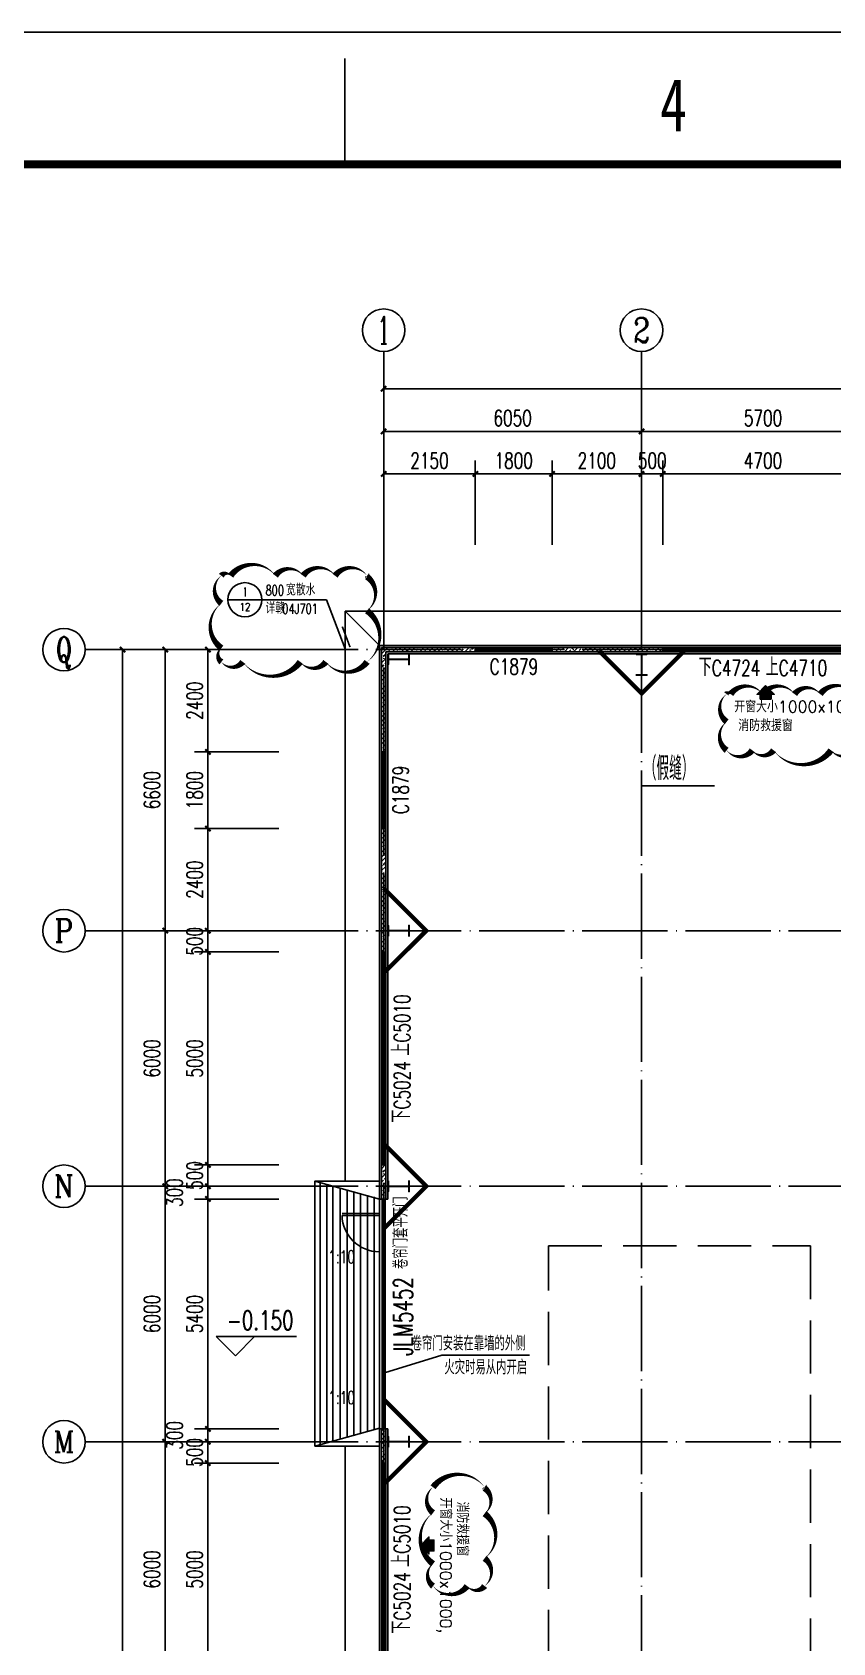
# Model space of a CAD drawing. Extents: x 7651907 to 8255021, y -2490714 to -1144618.
# Drawn here: x 7856226 to 7875007, y -1183988 to -1146171 of the extents above; entities that cross this region are included whole.
import ezdxf
from ezdxf.enums import TextEntityAlignment as Align

# ---------------------------------------------------------------- set-up
doc = ezdxf.new("R2010")
doc.units = 0
doc.header["$LTSCALE"] = 1000
doc.linetypes.add('DASH', pattern=[0.35, 0.25, -0.1])
doc.linetypes.add('DOTE', pattern=[2.42, 2, -0.2, 0.02, -0.2])
doc.layers.get('0').update_dxf_attribs({"linetype": 'CONTINUOUS'})
doc.layers.get('Defpoints').update_dxf_attribs({"linetype": 'CONTINUOUS'})
for name, color, linetype in [('001-墙体', 30, 'CONTINUOUS'), ('A-DIM_LEAD', 3, 'CONTINUOUS'), ('A-PUB_TEXT', 7, 'CONTINUOUS'), ('AXIS', 3, 'CONTINUOUS'), ('AXIS_TEXT', 7, 'CONTINUOUS'), ('DIM_ELEV', 3, 'CONTINUOUS'), ('DIM_IDEN', 211, 'CONTINUOUS'), ('DIM_LEAD', 3, 'CONTINUOUS'), ('DIM_SYMB', 3, 'CONTINUOUS'), ('DOTE', 8, 'DOTE'), ('M_Prof', 2, 'CONTINUOUS'), ('PUB_HATCH', 8, 'CONTINUOUS'), ('PUB_TEXT', 7, 'CONTINUOUS'), ('STAIR', 2, 'CONTINUOUS'), ('WINDOW', 4, 'CONTINUOUS'), ('WINDOW_TEXT', 7, 'CONTINUOUS'), ('墙线', 2, 'CONTINUOUS')]:
    doc.layers.add(name, color=color, linetype=linetype)
doc.layers.add('DIM_MODI', color=6, linetype='CONTINUOUS', plot=False)
doc.styles.add('_TCH_AXIS', font='COMPLEX', dxfattribs={"bigfont": 'GBCBIG'})
doc.styles.add('_TCH_DIM', font='SIMPLEX', dxfattribs={"bigfont": 'GBCBIG'})
doc.styles.add('_TCH_DIM_T3', font='SIMPLEX', dxfattribs={"width": 0.705882, "bigfont": 'GBCBIG'})
doc.styles.add('_TCH_LABEL', font='COMPLEX', dxfattribs={"bigfont": 'GBCBIG'})
doc.styles.add('_TCH_WINDOW', font='SIMPLEX', dxfattribs={"height": 3.5, "bigfont": 'GBCBIG'})
doc.styles.add('COMPLEX', font='COMPLEX')
doc.styles.add('DD', font='sysz.shx', dxfattribs={"width": 0.75, "bigfont": 'syfs.shx'})
doc.styles.get("Standard").update_dxf_attribs({"font": 'txt.shx', "width": 0.7, "bigfont": 'TSSDCHN.shx'})
doc.styles.add('图框字体', font='simhei.ttf')
doc.dimstyles.new('_TCH_ARCH&&125', dxfattribs={"dimtxt": 371.875, "dimasz": 125, "dimexe": 312.5, "dimexo": 375, "dimgap": 125, "dimtad": 1, "dimdec": 0, "dimzin": 0, "dimdsep": 46, "dimtxsty": '_TCH_DIM_T3', "dimblk": 'ARCHTICK', "dimcen": 0.09, "dimclrt": 7, "dimazin": 2, "dimtfac": 1, "dimtdec": 0, "dimtix": 1, "dimtmove": 2, "dimatfit": 3, "dimfxl": 0, "dimtolj": 1, "dimtzin": 0, "dimarcsym": 0})
pattern_1 = [(45, (5175.98, -392172.73), (-106.0660596, 106.0660596), []), (45, (5228.14, -392226.58), (-106.0660596, 106.0660596), [59.21055, -33.8346])]

# ---------------------------------------------------------------- blocks, each defined once
blk = doc.blocks.new('sgdgsgsg')
at = {"layer": 'M_Prof'}
for points in [[(7988146, -896651), (7988146, -896901), (7988158, -896901), (7988158, -896779), (7988634, -896779), (7988634, -896901), (7988646, -896901), (7988646, -896651), (7988634, -896651), (7988634, -896773), (7988158, -896773), (7988158, -896651)], [(7994221, -896651), (7993971, -896651), (7993971, -896663), (7994093, -896663), (7994093, -897139), (7993971, -897139), (7993971, -897151), (7994221, -897151), (7994221, -897139), (7994099, -897139), (7994099, -896663), (7994221, -896663)], [(7988146, -903026), (7988146, -903276), (7988158, -903276), (7988158, -903154), (7988634, -903154), (7988634, -903276), (7988646, -903276), (7988646, -903026), (7988634, -903026), (7988634, -903148), (7988158, -903148), (7988158, -903026)], [(7988146, -909026), (7988146, -909276), (7988158, -909276), (7988158, -909154), (7988634, -909154), (7988634, -909276), (7988646, -909276), (7988646, -909026), (7988634, -909026), (7988634, -909148), (7988158, -909148), (7988158, -909026)], [(7988146, -915026), (7988146, -915276), (7988158, -915276), (7988158, -915154), (7988634, -915154), (7988634, -915276), (7988646, -915276), (7988646, -915026), (7988634, -915026), (7988634, -915148), (7988158, -915148), (7988158, -915026)]]:
    blk.add_lwpolyline(points, close=True, dxfattribs=at)
blk = doc.blocks.new('5181895')
h = blk.add_hatch(color=13)
h.dxf.hatch_style = 1
h.paths.add_polyline_path([(-1101987, -147875), (-1102144, -148033), (-1102087, -148033), (-1102087, -148123), (-1101887, -148123), (-1101887, -148033), (-1101829, -148033)])
at = {"color": 13}
blk.add_lwpolyline([(-1101987, -147875), (-1102144, -148033), (-1102087, -148033), (-1102087, -148123), (-1101887, -148123), (-1101887, -148033), (-1101829, -148033), (-1101987, -147875)], close=True, dxfattribs=at)
blk = doc.blocks.new('_ArchTick')
at = {"color": 0, "linetype": 'ByBlock', "const_width": 0.4}
blk.add_lwpolyline([(-0.5, -0.5), (0.5, 0.5)], dxfattribs=at)
blk = doc.blocks.new('*D715')
at = {"layer": 'AXIS', "color": 0, "lineweight": -2}
for p, q in [((7862010, -1160668), (7860033, -1160668)), ((7860346, -1163068), (7860346, -1160668)), ((7862010, -1163068), (7860033, -1163068))]:
    blk.add_line(p, q, dxfattribs=at)
at = {"layer": 'Defpoints', "color": 0}
for p in [(7860346, -1160668), (7862385, -1160668), (7862385, -1163068)]:
    blk.add_point(p, dxfattribs=at)
at = {"layer": 'AXIS', "color": 0, "lineweight": -2, "xscale": 125, "yscale": 125, "zscale": 125}
for p, rotation in [((7860346, -1160668), 90), ((7860346, -1163068), 270)]:
    blk.add_blockref('_ArchTick', p, dxfattribs=dict(at, rotation=rotation))
at = {"layer": 'AXIS', "color": 7, "insert": (7860035, -1161868), "char_height": 371.9, "attachment_point": 5, "rotation": 90, "style": '_TCH_DIM_T3'}
blk.add_mtext('\\A1;2400', dxfattribs=at)
blk = doc.blocks.new('*D716')
at = {"layer": 'AXIS', "color": 0, "lineweight": -2}
for p, q in [((7862010, -1163068), (7860033, -1163068)), ((7860346, -1164868), (7860346, -1163068)), ((7862010, -1164868), (7860033, -1164868))]:
    blk.add_line(p, q, dxfattribs=at)
at = {"layer": 'Defpoints', "color": 0}
for p in [(7860346, -1163068), (7862385, -1163068), (7862385, -1164868)]:
    blk.add_point(p, dxfattribs=at)
at = {"layer": 'AXIS', "color": 0, "lineweight": -2, "xscale": 125, "yscale": 125, "zscale": 125}
for p, rotation in [((7860346, -1163068), 90), ((7860346, -1164868), 270)]:
    blk.add_blockref('_ArchTick', p, dxfattribs=dict(at, rotation=rotation))
at = {"layer": 'AXIS', "color": 7, "insert": (7860035, -1163968), "char_height": 371.9, "attachment_point": 5, "rotation": 90, "style": '_TCH_DIM_T3'}
blk.add_mtext('\\A1;1800', dxfattribs=at)
blk = doc.blocks.new('*D717')
at = {"layer": 'AXIS', "color": 0, "lineweight": -2}
for p, q in [((7862010, -1164868), (7860033, -1164868)), ((7860346, -1167268), (7860346, -1164868)), ((7862010, -1167268), (7860033, -1167268))]:
    blk.add_line(p, q, dxfattribs=at)
at = {"layer": 'Defpoints', "color": 0}
for p in [(7860346, -1164868), (7862385, -1164868), (7862385, -1167268)]:
    blk.add_point(p, dxfattribs=at)
at = {"layer": 'AXIS', "color": 0, "lineweight": -2, "xscale": 125, "yscale": 125, "zscale": 125}
for p, rotation in [((7860346, -1164868), 90), ((7860346, -1167268), 270)]:
    blk.add_blockref('_ArchTick', p, dxfattribs=dict(at, rotation=rotation))
at = {"layer": 'AXIS', "color": 7, "insert": (7860035, -1166068), "char_height": 371.9, "attachment_point": 5, "rotation": 90, "style": '_TCH_DIM_T3'}
blk.add_mtext('\\A1;2400', dxfattribs=at)
blk = doc.blocks.new('*D718')
at = {"layer": 'AXIS', "color": 0, "lineweight": -2}
for p, q in [((7862010, -1167268), (7860033, -1167268)), ((7860346, -1167268), (7860346, -1167143)), ((7860346, -1167768), (7860346, -1167268)), ((7862010, -1167768), (7860033, -1167768)), ((7860346, -1167768), (7860346, -1167893))]:
    blk.add_line(p, q, dxfattribs=at)
at = {"layer": 'Defpoints', "color": 0}
for p in [(7860346, -1167268), (7862385, -1167268), (7862385, -1167768)]:
    blk.add_point(p, dxfattribs=at)
at = {"layer": 'AXIS', "color": 0, "lineweight": -2, "xscale": 125, "yscale": 125, "zscale": 125}
for p, rotation in [((7860346, -1167268), 270), ((7860346, -1167768), 90)]:
    blk.add_blockref('_ArchTick', p, dxfattribs=dict(at, rotation=rotation))
at = {"layer": 'AXIS', "color": 7, "insert": (7860035, -1167518), "char_height": 371.9, "attachment_point": 5, "rotation": 90, "style": '_TCH_DIM_T3'}
blk.add_mtext('\\A1;500', dxfattribs=at)
blk = doc.blocks.new('*D719')
at = {"layer": 'AXIS', "color": 0, "lineweight": -2}
for p, q in [((7862010, -1167768), (7860033, -1167768)), ((7860346, -1172768), (7860346, -1167768)), ((7862010, -1172768), (7860033, -1172768))]:
    blk.add_line(p, q, dxfattribs=at)
at = {"layer": 'Defpoints', "color": 0}
for p in [(7860346, -1167768), (7862385, -1167768), (7862385, -1172768)]:
    blk.add_point(p, dxfattribs=at)
at = {"layer": 'AXIS', "color": 0, "lineweight": -2, "xscale": 125, "yscale": 125, "zscale": 125}
for p, rotation in [((7860346, -1167768), 90), ((7860346, -1172768), 270)]:
    blk.add_blockref('_ArchTick', p, dxfattribs=dict(at, rotation=rotation))
at = {"layer": 'AXIS', "color": 7, "insert": (7860035, -1170268), "char_height": 371.9, "attachment_point": 5, "rotation": 90, "style": '_TCH_DIM_T3'}
blk.add_mtext('\\A1;5000', dxfattribs=at)
blk = doc.blocks.new('*D720')
at = {"layer": 'AXIS', "color": 0, "lineweight": -2}
for p, q in [((7860346, -1172768), (7860346, -1172643)), ((7862010, -1172768), (7860033, -1172768)), ((7860346, -1173268), (7860346, -1172768)), ((7862010, -1173268), (7860033, -1173268)), ((7860346, -1173268), (7860346, -1173393))]:
    blk.add_line(p, q, dxfattribs=at)
at = {"layer": 'Defpoints', "color": 0}
for p in [(7860346, -1172768), (7862385, -1172768), (7862385, -1173268)]:
    blk.add_point(p, dxfattribs=at)
at = {"layer": 'AXIS', "color": 0, "lineweight": -2, "xscale": 125, "yscale": 125, "zscale": 125}
for p, rotation in [((7860346, -1172768), 270), ((7860346, -1173268), 90)]:
    blk.add_blockref('_ArchTick', p, dxfattribs=dict(at, rotation=rotation))
at = {"layer": 'AXIS', "color": 7, "insert": (7860035, -1173018), "char_height": 371.9, "attachment_point": 5, "rotation": 90, "style": '_TCH_DIM_T3'}
blk.add_mtext('\\A1;500', dxfattribs=at)
blk = doc.blocks.new('*D721')
at = {"layer": 'AXIS', "color": 0, "lineweight": -2}
for p, q in [((7862010, -1173268), (7860033, -1173268)), ((7860346, -1173568), (7860346, -1173268)), ((7862010, -1173568), (7860033, -1173568))]:
    blk.add_line(p, q, dxfattribs=at)
at = {"layer": 'Defpoints', "color": 0}
for p in [(7860346, -1173268), (7862385, -1173268), (7862385, -1173568)]:
    blk.add_point(p, dxfattribs=at)
at = {"layer": 'AXIS', "color": 0, "lineweight": -2, "xscale": 125, "yscale": 125, "zscale": 125}
for p, rotation in [((7860346, -1173268), 90), ((7860346, -1173568), 270)]:
    blk.add_blockref('_ArchTick', p, dxfattribs=dict(at, rotation=rotation))
at = {"layer": 'AXIS', "color": 7, "insert": (7859564, -1173418), "char_height": 371.9, "attachment_point": 5, "rotation": 90, "style": '_TCH_DIM_T3'}
blk.add_mtext('\\A1;300', dxfattribs=at)
blk = doc.blocks.new('*D722')
at = {"layer": 'AXIS', "color": 0, "lineweight": -2}
for p, q in [((7862010, -1173568), (7860033, -1173568)), ((7860346, -1178968), (7860346, -1173568)), ((7862010, -1178968), (7860033, -1178968))]:
    blk.add_line(p, q, dxfattribs=at)
at = {"layer": 'Defpoints', "color": 0}
for p in [(7860346, -1173568), (7862385, -1173568), (7862385, -1178968)]:
    blk.add_point(p, dxfattribs=at)
at = {"layer": 'AXIS', "color": 0, "lineweight": -2, "xscale": 125, "yscale": 125, "zscale": 125}
for p, rotation in [((7860346, -1173568), 90), ((7860346, -1178968), 270)]:
    blk.add_blockref('_ArchTick', p, dxfattribs=dict(at, rotation=rotation))
at = {"layer": 'AXIS', "color": 7, "insert": (7860035, -1176268), "char_height": 371.9, "attachment_point": 5, "rotation": 90, "style": '_TCH_DIM_T3'}
blk.add_mtext('\\A1;5400', dxfattribs=at)
blk = doc.blocks.new('*D723')
at = {"layer": 'AXIS', "color": 0, "lineweight": -2}
for p, q in [((7862010, -1178968), (7860033, -1178968)), ((7860346, -1179268), (7860346, -1178968)), ((7862010, -1179268), (7860033, -1179268))]:
    blk.add_line(p, q, dxfattribs=at)
at = {"layer": 'Defpoints', "color": 0}
for p in [(7860346, -1178968), (7862385, -1178968), (7862385, -1179268)]:
    blk.add_point(p, dxfattribs=at)
at = {"layer": 'AXIS', "color": 0, "lineweight": -2, "xscale": 125, "yscale": 125, "zscale": 125}
for p, rotation in [((7860346, -1178968), 90), ((7860346, -1179268), 270)]:
    blk.add_blockref('_ArchTick', p, dxfattribs=dict(at, rotation=rotation))
at = {"layer": 'AXIS', "color": 7, "insert": (7859564, -1179118), "char_height": 371.9, "attachment_point": 5, "rotation": 90, "style": '_TCH_DIM_T3'}
blk.add_mtext('\\A1;300', dxfattribs=at)
blk = doc.blocks.new('*D724')
at = {"layer": 'AXIS', "color": 0, "lineweight": -2}
for p, q in [((7860346, -1179268), (7860346, -1179143)), ((7862010, -1179268), (7860033, -1179268)), ((7860346, -1179768), (7860346, -1179268)), ((7862010, -1179768), (7860033, -1179768)), ((7860346, -1179768), (7860346, -1179893))]:
    blk.add_line(p, q, dxfattribs=at)
at = {"layer": 'Defpoints', "color": 0}
for p in [(7860346, -1179268), (7862385, -1179268), (7862385, -1179768)]:
    blk.add_point(p, dxfattribs=at)
at = {"layer": 'AXIS', "color": 0, "lineweight": -2, "xscale": 125, "yscale": 125, "zscale": 125}
for p, rotation in [((7860346, -1179268), 270), ((7860346, -1179768), 90)]:
    blk.add_blockref('_ArchTick', p, dxfattribs=dict(at, rotation=rotation))
at = {"layer": 'AXIS', "color": 7, "insert": (7860035, -1179518), "char_height": 371.9, "attachment_point": 5, "rotation": 90, "style": '_TCH_DIM_T3'}
blk.add_mtext('\\A1;500', dxfattribs=at)
blk = doc.blocks.new('*D725')
at = {"layer": 'AXIS', "color": 0, "lineweight": -2}
for p, q in [((7862010, -1179768), (7860033, -1179768)), ((7860346, -1184768), (7860346, -1179768)), ((7862010, -1184768), (7860033, -1184768))]:
    blk.add_line(p, q, dxfattribs=at)
at = {"layer": 'Defpoints', "color": 0}
for p in [(7860346, -1179768), (7862385, -1179768), (7862385, -1184768)]:
    blk.add_point(p, dxfattribs=at)
at = {"layer": 'AXIS', "color": 0, "lineweight": -2, "xscale": 125, "yscale": 125, "zscale": 125}
for p, rotation in [((7860346, -1179768), 90), ((7860346, -1184768), 270)]:
    blk.add_blockref('_ArchTick', p, dxfattribs=dict(at, rotation=rotation))
at = {"layer": 'AXIS', "color": 7, "insert": (7860035, -1182268), "char_height": 371.9, "attachment_point": 5, "rotation": 90, "style": '_TCH_DIM_T3'}
blk.add_mtext('\\A1;5000', dxfattribs=at)
blk = doc.blocks.new('*D756')
at = {"layer": 'AXIS', "color": 0, "lineweight": -2}
for p, q in [((7864471, -1158207), (7864471, -1156231)), ((7866621, -1158207), (7866621, -1156231)), ((7864471, -1156543), (7866621, -1156543))]:
    blk.add_line(p, q, dxfattribs=at)
at = {"layer": 'Defpoints', "color": 0}
for p in [(7866621, -1156543), (7864471, -1158582), (7866621, -1158582)]:
    blk.add_point(p, dxfattribs=at)
at = {"layer": 'AXIS', "color": 0, "lineweight": -2, "xscale": 125, "yscale": 125, "zscale": 125, "rotation": 180}
blk.add_blockref('_ArchTick', (7864471, -1156543), dxfattribs=at)
at = {"layer": 'AXIS', "color": 0, "lineweight": -2, "xscale": 125, "yscale": 125, "zscale": 125}
blk.add_blockref('_ArchTick', (7866621, -1156543), dxfattribs=at)
at = {"layer": 'AXIS', "color": 7, "insert": (7865546, -1156232), "char_height": 371.9, "attachment_point": 5, "style": '_TCH_DIM_T3'}
blk.add_mtext('\\A1;2150', dxfattribs=at)
blk = doc.blocks.new('*D757')
at = {"layer": 'AXIS', "color": 0, "lineweight": -2}
for p, q in [((7866621, -1158207), (7866621, -1156231)), ((7868421, -1158207), (7868421, -1156231)), ((7866621, -1156543), (7868421, -1156543))]:
    blk.add_line(p, q, dxfattribs=at)
at = {"layer": 'Defpoints', "color": 0}
for p in [(7868421, -1156543), (7866621, -1158582), (7868421, -1158582)]:
    blk.add_point(p, dxfattribs=at)
at = {"layer": 'AXIS', "color": 0, "lineweight": -2, "xscale": 125, "yscale": 125, "zscale": 125, "rotation": 180}
blk.add_blockref('_ArchTick', (7866621, -1156543), dxfattribs=at)
at = {"layer": 'AXIS', "color": 0, "lineweight": -2, "xscale": 125, "yscale": 125, "zscale": 125}
blk.add_blockref('_ArchTick', (7868421, -1156543), dxfattribs=at)
at = {"layer": 'AXIS', "color": 7, "insert": (7867521, -1156232), "char_height": 371.9, "attachment_point": 5, "style": '_TCH_DIM_T3'}
blk.add_mtext('\\A1;1800', dxfattribs=at)
blk = doc.blocks.new('*D758')
at = {"layer": 'AXIS', "color": 0, "lineweight": -2}
for p, q in [((7868421, -1158207), (7868421, -1156231)), ((7870521, -1158207), (7870521, -1156231)), ((7868421, -1156543), (7870521, -1156543))]:
    blk.add_line(p, q, dxfattribs=at)
at = {"layer": 'Defpoints', "color": 0}
for p in [(7870521, -1156543), (7868421, -1158582), (7870521, -1158582)]:
    blk.add_point(p, dxfattribs=at)
at = {"layer": 'AXIS', "color": 0, "lineweight": -2, "xscale": 125, "yscale": 125, "zscale": 125, "rotation": 180}
blk.add_blockref('_ArchTick', (7868421, -1156543), dxfattribs=at)
at = {"layer": 'AXIS', "color": 0, "lineweight": -2, "xscale": 125, "yscale": 125, "zscale": 125}
blk.add_blockref('_ArchTick', (7870521, -1156543), dxfattribs=at)
at = {"layer": 'AXIS', "color": 7, "insert": (7869471, -1156232), "char_height": 371.9, "attachment_point": 5, "style": '_TCH_DIM_T3'}
blk.add_mtext('\\A1;2100', dxfattribs=at)
blk = doc.blocks.new('*D759')
at = {"layer": 'AXIS', "color": 0, "lineweight": -2}
for p, q in [((7870521, -1158207), (7870521, -1156231)), ((7871021, -1158207), (7871021, -1156231)), ((7870521, -1156543), (7870396, -1156543)), ((7870521, -1156543), (7871021, -1156543)), ((7871021, -1156543), (7871146, -1156543))]:
    blk.add_line(p, q, dxfattribs=at)
at = {"layer": 'Defpoints', "color": 0}
for p in [(7871021, -1156543), (7870521, -1158582), (7871021, -1158582)]:
    blk.add_point(p, dxfattribs=at)
at = {"layer": 'AXIS', "color": 0, "lineweight": -2, "xscale": 125, "yscale": 125, "zscale": 125}
blk.add_blockref('_ArchTick', (7870521, -1156543), dxfattribs=at)
at = {"layer": 'AXIS', "color": 0, "lineweight": -2, "xscale": 125, "yscale": 125, "zscale": 125, "rotation": 180}
blk.add_blockref('_ArchTick', (7871021, -1156543), dxfattribs=at)
at = {"layer": 'AXIS', "color": 7, "insert": (7870771, -1156232), "char_height": 371.9, "attachment_point": 5, "style": '_TCH_DIM_T3'}
blk.add_mtext('\\A1;500', dxfattribs=at)
blk = doc.blocks.new('*D760')
at = {"layer": 'AXIS', "color": 0, "lineweight": -2}
for p, q in [((7871021, -1158207), (7871021, -1156231)), ((7875721, -1158207), (7875721, -1156231)), ((7871021, -1156543), (7875721, -1156543))]:
    blk.add_line(p, q, dxfattribs=at)
at = {"layer": 'Defpoints', "color": 0}
for p in [(7875721, -1156543), (7871021, -1158582), (7875721, -1158582)]:
    blk.add_point(p, dxfattribs=at)
at = {"layer": 'AXIS', "color": 0, "lineweight": -2, "xscale": 125, "yscale": 125, "zscale": 125, "rotation": 180}
blk.add_blockref('_ArchTick', (7871021, -1156543), dxfattribs=at)
at = {"layer": 'AXIS', "color": 0, "lineweight": -2, "xscale": 125, "yscale": 125, "zscale": 125}
blk.add_blockref('_ArchTick', (7875721, -1156543), dxfattribs=at)
at = {"layer": 'AXIS', "color": 7, "insert": (7873371, -1156232), "char_height": 371.9, "attachment_point": 5, "style": '_TCH_DIM_T3'}
blk.add_mtext('\\A1;4700', dxfattribs=at)
blk = doc.blocks.new('*D838')
at = {"layer": 'AXIS', "color": 0, "lineweight": -2}
for p, q in [((7862096, -1179268), (7859033, -1179268)), ((7859346, -1185268), (7859346, -1179268)), ((7862096, -1185268), (7859033, -1185268))]:
    blk.add_line(p, q, dxfattribs=at)
at = {"layer": 'Defpoints', "color": 0}
for p in [(7859346, -1179268), (7862471, -1179268), (7862471, -1185268)]:
    blk.add_point(p, dxfattribs=at)
at = {"layer": 'AXIS', "color": 0, "lineweight": -2, "xscale": 125, "yscale": 125, "zscale": 125}
for p, rotation in [((7859346, -1179268), 90), ((7859346, -1185268), 270)]:
    blk.add_blockref('_ArchTick', p, dxfattribs=dict(at, rotation=rotation))
at = {"layer": 'AXIS', "color": 7, "insert": (7859035, -1182268), "char_height": 371.9, "attachment_point": 5, "rotation": 90, "style": '_TCH_DIM_T3'}
blk.add_mtext('\\A1;6000', dxfattribs=at)
blk = doc.blocks.new('*D839')
at = {"layer": 'AXIS', "color": 0, "lineweight": -2}
for p, q in [((7862096, -1173268), (7859033, -1173268)), ((7859346, -1179268), (7859346, -1173268)), ((7862096, -1179268), (7859033, -1179268))]:
    blk.add_line(p, q, dxfattribs=at)
at = {"layer": 'Defpoints', "color": 0}
for p in [(7859346, -1173268), (7862471, -1173268), (7862471, -1179268)]:
    blk.add_point(p, dxfattribs=at)
at = {"layer": 'AXIS', "color": 0, "lineweight": -2, "xscale": 125, "yscale": 125, "zscale": 125}
for p, rotation in [((7859346, -1173268), 90), ((7859346, -1179268), 270)]:
    blk.add_blockref('_ArchTick', p, dxfattribs=dict(at, rotation=rotation))
at = {"layer": 'AXIS', "color": 7, "insert": (7859035, -1176268), "char_height": 371.9, "attachment_point": 5, "rotation": 90, "style": '_TCH_DIM_T3'}
blk.add_mtext('\\A1;6000', dxfattribs=at)
blk = doc.blocks.new('*D840')
at = {"layer": 'AXIS', "color": 0, "lineweight": -2}
for p, q in [((7862096, -1167268), (7859033, -1167268)), ((7859346, -1173268), (7859346, -1167268)), ((7862096, -1173268), (7859033, -1173268))]:
    blk.add_line(p, q, dxfattribs=at)
at = {"layer": 'Defpoints', "color": 0}
for p in [(7859346, -1167268), (7862471, -1167268), (7862471, -1173268)]:
    blk.add_point(p, dxfattribs=at)
at = {"layer": 'AXIS', "color": 0, "lineweight": -2, "xscale": 125, "yscale": 125, "zscale": 125}
for p, rotation in [((7859346, -1167268), 90), ((7859346, -1173268), 270)]:
    blk.add_blockref('_ArchTick', p, dxfattribs=dict(at, rotation=rotation))
at = {"layer": 'AXIS', "color": 7, "insert": (7859035, -1170268), "char_height": 371.9, "attachment_point": 5, "rotation": 90, "style": '_TCH_DIM_T3'}
blk.add_mtext('\\A1;6000', dxfattribs=at)
blk = doc.blocks.new('*D841')
at = {"layer": 'AXIS', "color": 0, "lineweight": -2}
for p, q in [((7862096, -1160668), (7859033, -1160668)), ((7859346, -1167268), (7859346, -1160668)), ((7862096, -1167268), (7859033, -1167268))]:
    blk.add_line(p, q, dxfattribs=at)
at = {"layer": 'Defpoints', "color": 0}
for p in [(7859346, -1160668), (7862471, -1160668), (7862471, -1167268)]:
    blk.add_point(p, dxfattribs=at)
at = {"layer": 'AXIS', "color": 0, "lineweight": -2, "xscale": 125, "yscale": 125, "zscale": 125}
for p, rotation in [((7859346, -1160668), 90), ((7859346, -1167268), 270)]:
    blk.add_blockref('_ArchTick', p, dxfattribs=dict(at, rotation=rotation))
at = {"layer": 'AXIS', "color": 7, "insert": (7859035, -1163968), "char_height": 371.9, "attachment_point": 5, "rotation": 90, "style": '_TCH_DIM_T3'}
blk.add_mtext('\\A1;6600', dxfattribs=at)
blk = doc.blocks.new('*D842')
at = {"layer": 'AXIS', "color": 0, "lineweight": -2}
for p, q in [((7862096, -1160668), (7858033, -1160668)), ((7858346, -1245868), (7858346, -1160668)), ((7862096, -1245868), (7858033, -1245868))]:
    blk.add_line(p, q, dxfattribs=at)
at = {"layer": 'Defpoints', "color": 0}
for p in [(7858346, -1160668), (7862471, -1160668), (7862471, -1245868)]:
    blk.add_point(p, dxfattribs=at)
at = {"layer": 'AXIS', "color": 0, "lineweight": -2, "xscale": 125, "yscale": 125, "zscale": 125}
for p, rotation in [((7858346, -1160668), 90), ((7858346, -1245868), 270)]:
    blk.add_blockref('_ArchTick', p, dxfattribs=dict(at, rotation=rotation))
at = {"layer": 'AXIS', "color": 7, "insert": (7858035, -1203268), "char_height": 371.9, "attachment_point": 5, "rotation": 90, "style": '_TCH_DIM_T3'}
blk.add_mtext('\\A1;85200', dxfattribs=at)
blk = doc.blocks.new('*D871')
at = {"layer": 'AXIS', "color": 0, "lineweight": -2}
for p, q in [((7864471, -1158293), (7864471, -1155231)), ((7870521, -1158293), (7870521, -1155231)), ((7864471, -1155543), (7870521, -1155543))]:
    blk.add_line(p, q, dxfattribs=at)
at = {"layer": 'Defpoints', "color": 0}
for p in [(7870521, -1155543), (7864471, -1158668), (7870521, -1158668)]:
    blk.add_point(p, dxfattribs=at)
at = {"layer": 'AXIS', "color": 0, "lineweight": -2, "xscale": 125, "yscale": 125, "zscale": 125, "rotation": 180}
blk.add_blockref('_ArchTick', (7864471, -1155543), dxfattribs=at)
at = {"layer": 'AXIS', "color": 0, "lineweight": -2, "xscale": 125, "yscale": 125, "zscale": 125}
blk.add_blockref('_ArchTick', (7870521, -1155543), dxfattribs=at)
at = {"layer": 'AXIS', "color": 7, "insert": (7867496, -1155232), "char_height": 371.9, "attachment_point": 5, "style": '_TCH_DIM_T3'}
blk.add_mtext('\\A1;6050', dxfattribs=at)
blk = doc.blocks.new('*D872')
at = {"layer": 'AXIS', "color": 0, "lineweight": -2}
for p, q in [((7870521, -1158293), (7870521, -1155231)), ((7876221, -1158293), (7876221, -1155231)), ((7870521, -1155543), (7876221, -1155543))]:
    blk.add_line(p, q, dxfattribs=at)
at = {"layer": 'Defpoints', "color": 0}
for p in [(7876221, -1155543), (7870521, -1158668), (7876221, -1158668)]:
    blk.add_point(p, dxfattribs=at)
at = {"layer": 'AXIS', "color": 0, "lineweight": -2, "xscale": 125, "yscale": 125, "zscale": 125, "rotation": 180}
blk.add_blockref('_ArchTick', (7870521, -1155543), dxfattribs=at)
at = {"layer": 'AXIS', "color": 0, "lineweight": -2, "xscale": 125, "yscale": 125, "zscale": 125}
blk.add_blockref('_ArchTick', (7876221, -1155543), dxfattribs=at)
at = {"layer": 'AXIS', "color": 7, "insert": (7873371, -1155232), "char_height": 371.9, "attachment_point": 5, "style": '_TCH_DIM_T3'}
blk.add_mtext('\\A1;5700', dxfattribs=at)
blk = doc.blocks.new('*D883')
at = {"layer": 'AXIS', "color": 0, "lineweight": -2}
for p, q in [((7864471, -1158293), (7864471, -1154231)), ((7864471, -1154543), (7934471, -1154543)), ((7934471, -1158293), (7934471, -1154231))]:
    blk.add_line(p, q, dxfattribs=at)
at = {"layer": 'Defpoints', "color": 0}
for p in [(7934471, -1154543), (7864471, -1158668), (7934471, -1158668)]:
    blk.add_point(p, dxfattribs=at)
at = {"layer": 'AXIS', "color": 0, "lineweight": -2, "xscale": 125, "yscale": 125, "zscale": 125, "rotation": 180}
blk.add_blockref('_ArchTick', (7864471, -1154543), dxfattribs=at)
at = {"layer": 'AXIS', "color": 0, "lineweight": -2, "xscale": 125, "yscale": 125, "zscale": 125}
blk.add_blockref('_ArchTick', (7934471, -1154543), dxfattribs=at)
at = {"layer": 'AXIS', "color": 7, "insert": (7899471, -1154232), "char_height": 371.9, "attachment_point": 5, "style": '_TCH_DIM_T3'}
blk.add_mtext('\\A1;70000', dxfattribs=at)
blk = doc.blocks.new('_AXISO')
blk.add_circle((0, 0), 0.5)
at = {"layer": 'AXIS_TEXT', "style": 'COMPLEX', "width": 1.041667}
blk.add_attdef('A', text='', height=0.56, dxfattribs=at).set_placement((-0.25, -0.28), (0.25, -0.28), align=Align.FIT)
blk = doc.blocks.new('$TCHSYS$WIN2D')
for p, q in [((-0.5, 0.5), (0.5, 0.5)), ((-0.5, 0.5), (-0.5, -0.5)), ((0.5, 0.5), (0.5, -0.5)), ((0.5, 0.1667), (-0.5, 0.1667)), ((0.5, -0.1667), (-0.5, -0.1667)), ((-0.5, -0.5), (0.5, -0.5))]:
    blk.add_line(p, q)
blk = doc.blocks.new('$DorLib2D$00000213')
at = {"color": 0, "linetype": 'DASH', "const_width": 0.02}
blk.add_lwpolyline([(0.5, 0), (-0.5, 0)], dxfattribs=at)
blk = doc.blocks.new('A2-H')
at = {"color": 0}
blk.add_line((154.5, 410), (154.5, 418), dxfattribs=at)
blk.add_lwpolyline([(0, 0), (594, 0), (594, 420), (0, 420)], close=True, dxfattribs=at)
at = {"color": 0, "const_width": 0.6}
blk.add_lwpolyline([(25, 10), (584, 10), (584, 410), (25, 410)], close=True, dxfattribs=at)
at = {"style": '图框字体', "width": 0.75}
blk.add_text('4', height=4, dxfattribs=at).set_placement((178.32, 412.51))

msp = doc.modelspace()

# ---------------------------------------------------------------- hatches: boundary and pattern name
at = {"layer": 'PUB_HATCH'}
h = msp.add_hatch(dxfattribs=at)
h.set_pattern_fill('天然石材', color=256, scale=30, style=0)
h.set_pattern_definition(pattern_1)
h.paths.add_polyline_path([(7864520.7, -1160718.2), (7866620.6, -1160718.2), (7866620.6, -1160618.2), (7864420.7, -1160618.2)])
h = msp.add_hatch(dxfattribs=at)
h.set_pattern_fill('天然石材', color=256, scale=30, style=0)
h.set_pattern_definition(pattern_1)
h.paths.add_polyline_path([(7864420.7, -1160618.2), (7864420.7, -1163068.4), (7864520.7, -1163068.4), (7864520.7, -1160718.2)])
h = msp.add_hatch(dxfattribs=at)
h.set_pattern_fill('天然石材', color=256, scale=30, style=0)
h.set_pattern_definition(pattern_1)
h.paths.add_polyline_path([(7868420.6, -1160718.2), (7871020.7, -1160718.2), (7871020.7, -1160618.2), (7868420.6, -1160618.2)])
h = msp.add_hatch(dxfattribs=at)
h.set_pattern_fill('天然石材', color=256, scale=30, style=0)
h.set_pattern_definition(pattern_1)
h.paths.add_polyline_path([(7864520.7, -1167768.2), (7864520.7, -1164868.4), (7864420.7, -1164868.4), (7864420.7, -1167768.2)])
h = msp.add_hatch(dxfattribs=at)
h.set_pattern_fill('天然石材', color=256, scale=30, style=0)
h.set_pattern_definition(pattern_1)
h.paths.add_polyline_path([(7864520.7, -1173568.3), (7864520.7, -1172768.2), (7864420.7, -1172768.2), (7864420.7, -1173568.3)])
h = msp.add_hatch(dxfattribs=at)
h.set_pattern_fill('天然石材', color=256, scale=30, style=0)
h.set_pattern_definition(pattern_1)
h.paths.add_polyline_path([(7864520.7, -1179768.2), (7864520.7, -1178968.2), (7864420.7, -1178968.2), (7864420.7, -1179768.2)])

# ---------------------------------------------------------------- linework, layer by layer
at = {"color": 5, "const_width": 100}
for points in [[(7869520.7, -1160698.3), (7870520.7, -1161698.3), (7871520.7, -1160698.3)], [(7864470.7, -1166268.2), (7864470.7, -1166268.2), (7865470.7, -1167268.2), (7864470.7, -1168268.2)], [(7864470.7, -1172268.2), (7864470.7, -1172268.2), (7865470.7, -1173268.2), (7864470.7, -1174268.2)], [(7864470.7, -1178268.2), (7864470.7, -1178268.2), (7865470.7, -1179268.2), (7864470.7, -1180268.2)]]:
    msp.add_lwpolyline(points, dxfattribs=at)
at = {"linetype": 'DASH', "ltscale": 5}
msp.add_lwpolyline([(7868341, -1174669), (7874482.9, -1174669), (7874482.9, -1229968.5), (7868341, -1229968.5)], close=True, dxfattribs=at)
at = {"layer": '001-墙体', "color": 251}
msp.add_line((7864370.7, -1160568.2), (7863570.7, -1159768.2), dxfattribs=at)
at = {"layer": '001-墙体', "color": 54}
for p, q in [((7866620.6, -1160618.2), (7864420.7, -1160618.2)), ((7864420.7, -1160618.2), (7864420.7, -1163068.4)), ((7866620.6, -1160718.2), (7866620.6, -1160618.2)), ((7871020.7, -1160618.2), (7868420.6, -1160618.2)), ((7868420.6, -1160618.2), (7868420.6, -1160718.2)), ((7871020.7, -1160718.2), (7871020.7, -1160618.2)), ((7864520.7, -1160718.2), (7866620.6, -1160718.2)), ((7864520.7, -1163068.4), (7864520.7, -1160718.2)), ((7868420.6, -1160718.2), (7871020.7, -1160718.2)), ((7864420.7, -1163068.4), (7864520.7, -1163068.4)), ((7864520.7, -1164868.4), (7864420.7, -1164868.4)), ((7864420.7, -1164868.4), (7864420.7, -1167768.2)), ((7864520.7, -1167768.2), (7864520.7, -1164868.4)), ((7864420.7, -1167768.2), (7864520.7, -1167768.2)), ((7864520.7, -1172768.2), (7864420.7, -1172768.2)), ((7864420.7, -1172768.2), (7864420.7, -1173568.3)), ((7864520.7, -1173568.3), (7864520.7, -1172768.2)), ((7864420.7, -1173568.3), (7864520.7, -1173568.3)), ((7864520.7, -1178968.2), (7864420.7, -1178968.2)), ((7864420.7, -1178968.2), (7864420.7, -1179768.2)), ((7864520.7, -1179768.2), (7864520.7, -1178968.2)), ((7864420.7, -1179768.2), (7864520.7, -1179768.2))]:
    msp.add_line(p, q, dxfattribs=at)
at = {"layer": '001-墙体'}
msp.add_line((7864370.7, -1173568.3), (7864570.7, -1173568.3), dxfattribs=at)
at = {"layer": '001-墙体', "color": 251}
for points in [[(7863570.7, -1173148.6), (7863570.7, -1159768.2), (7876120.7, -1159768.2)], [(7863570.7, -1227148.6), (7863570.7, -1179368.2)]]:
    msp.add_lwpolyline(points, dxfattribs=at)
at = {"layer": '001-墙体'}
msp.add_lwpolyline([(7864370.7, -1160568.2), (7934570.7, -1160568.2), (7934570.7, -1245968.2), (7864370.7, -1245968.2)], close=True, dxfattribs=at)
for points in [[(7864570.7, -1173568.3), (7864570.7, -1160768.2), (7934370.7, -1160768.2), (7934370.7, -1173568.3)], [(7864370.7, -1173568.3), (7864570.7, -1173568.3)], [(7864370.7, -1178968.2), (7864570.7, -1178968.2)], [(7864570.7, -1227568.3), (7864570.7, -1178968.2)]]:
    msp.add_lwpolyline(points, dxfattribs=at)
at = {"layer": 'A-DIM_LEAD'}
msp.add_line((7870520.7, -1163866.7), (7872229.7, -1163866.7), dxfattribs=at)
at = {"layer": 'AXIS'}
for p, q in [((7864470.7, -1158668.2), (7864470.7, -1153668.2)), ((7870520.7, -1158668.2), (7870520.7, -1153668.2)), ((7862470.7, -1160668.2), (7857470.7, -1160668.2)), ((7862470.7, -1167268.2), (7857470.7, -1167268.2)), ((7862470.7, -1173268.2), (7857470.7, -1173268.2)), ((7862470.7, -1179268.2), (7857470.7, -1179268.2))]:
    msp.add_line(p, q, dxfattribs=at)
at = {"layer": 'DIM_ELEV'}
for p, q in [((7860991.9, -1177248), (7860541.9, -1176798)), ((7860541.9, -1176798), (7862427.1, -1176798)), ((7860991.9, -1177248), (7861441.9, -1176798))]:
    msp.add_line(p, q, dxfattribs=at)
at = {"layer": 'DIM_IDEN'}
for p, q in [((7861615.4, -1159495.8), (7860815.4, -1159495.8)), ((7863131.1, -1159495.8), (7861615.4, -1159495.8)), ((7863570.7, -1160652.9), (7863131.1, -1159495.8))]:
    msp.add_line(p, q, dxfattribs=at)
at = {"layer": 'DIM_IDEN', "const_width": 40}
msp.add_lwpolyline([(7863682.9, -1160610.3), (7863499.8, -1160128.4)], dxfattribs=at)
at = {"layer": 'DIM_IDEN'}
msp.add_circle((7861215.4, -1159495.8), 400, dxfattribs=at)
at = {"layer": 'DIM_LEAD'}
for p, q in [((7864486.7, -1177650.7), (7865836.3, -1177231)), ((7865836.3, -1177231), (7867893.6, -1177231))]:
    msp.add_line(p, q, dxfattribs=at)
at = {"layer": 'DIM_LEAD', "const_width": 40}
msp.add_lwpolyline([(7864467.6, -1177656.6, 1), (7864505.8, -1177644.8, 1)], format="xyb", close=True, dxfattribs=at)
at = {"layer": 'DIM_MODI'}
for points in [[(7860663.9, -1158932.3, 0, 150, 0.5), (7860663.9, -1159582.3, 0, 150, 0.5), (7860663.9, -1160632.3, 0, 150, 0.5), (7860663.9, -1160955.7, 0, 150, 0.5), (7861163.9, -1160955.7, 0, 150, 0.5), (7862513.9, -1160955.7, 0, 150, 0.5), (7863113.9, -1160955.7, 0, 150, 0.5), (7864080.5, -1160955.7, 0, 150, 0.5), (7864080.5, -1159755.7, 0, 150, 0.5), (7864080.5, -1158955.7, 0, 150, 0.5), (7864080.5, -1158932.3, 0, 150, 0.5), (7863330.5, -1158932.3, 0, 150, 0.5), (7862580.5, -1158932.3, 0, 150, 0.5), (7861930.5, -1158932.3, 0, 150, 0.5), (7860880.5, -1158932.3, 0, 150, 0.5)], [(7872517.6, -1161712.1, 0, 150, 0.5), (7872517.6, -1162362.1, 0, 150, 0.5), (7872517.6, -1163031.5, 0, 150, 0.5), (7873117.6, -1163031.5, 0, 150, 0.5), (7873617.6, -1163031.5, 0, 150, 0.5), (7874967.6, -1163031.5, 0, 150, 0.5), (7875511.6, -1163031.5, 0, 150, 0.5), (7875511.6, -1161831.5, 0, 150, 0.5), (7875511.6, -1161712.1, 0, 150, 0.5), (7874711.6, -1161712.1, 0, 150, 0.5), (7874111.6, -1161712.1, 0, 150, 0.5), (7873361.6, -1161712.1, 0, 150, 0.5), (7872611.6, -1161712.1, 0, 150, 0.5)], [(7866837.3, -1182655.5, 0, 150, 0.5), (7866837.3, -1182005.5, 0, 150, 0.5), (7866837.3, -1180955.5, 0, 150, 0.5), (7866837.3, -1180355.5, 0, 150, 0.5), (7866837.3, -1180335.2, 0, 150, 0.5), (7865629.7, -1180335.2, 0, 150, 0.5), (7865629.7, -1180935.2, 0, 150, 0.5), (7865629.7, -1182135.2, 0, 150, 0.5), (7865629.7, -1182655.5, 0, 150, 0.5), (7866429.7, -1182655.5, 0, 150, 0.5)]]:
    msp.add_lwpolyline(points, format="xyseb", close=True, dxfattribs=at)
at = {"layer": 'DIM_SYMB'}
for points in [[(7864069, -1175181.3, 0, 0, 0), (7863156.7, -1175181.3, 80, 0, 0), (7862856.7, -1175181.3, 0, 0, 0)], [(7864069, -1178485.1, 0, 0, 0), (7863156.7, -1178485.1, 80, 0, 0), (7862856.7, -1178485.1, 0, 0, 0)]]:
    msp.add_lwpolyline(points, format="xyseb", dxfattribs=at)
at = {"layer": 'DOTE'}
for p, q in [((7864470.7, -1158668.2), (7864470.7, -1247868.2)), ((7870520.7, -1158668.2), (7870520.7, -1247868.2)), ((7936470.7, -1160668.2), (7862470.7, -1160668.2)), ((7936470.7, -1167268.2), (7862470.7, -1167268.2)), ((7936470.7, -1173268.2), (7862470.7, -1173268.2)), ((7936470.7, -1179268.2), (7862470.7, -1179268.2))]:
    msp.add_line(p, q, dxfattribs=at)
at = {"layer": 'STAIR', "color": 252}
for p, q in [((7862977.3, -1179334.8), (7862977.3, -1173181.2)), ((7863136, -1179290.7), (7863136, -1173224.1)), ((7863280.5, -1179250.7), (7863280.5, -1173263.1)), ((7863453.2, -1179202.7), (7863453.2, -1173306.1)), ((7863612, -1179158.7), (7863612, -1173349)), ((7863770.7, -1179114.7), (7863770.7, -1173391.9)), ((7863929.5, -1179070.6), (7863929.5, -1173434.9)), ((7864088.2, -1179026.6), (7864088.2, -1173477.8)), ((7864247, -1178982.5), (7864247, -1173520.7))]:
    msp.add_line(p, q, dxfattribs=at)
at = {"layer": 'WINDOW', "extrusion": (0, 0, -1)}
for p, q in [((7864370.7, -1173907), (7863493.2, -1173907)), ((7864370.7, -1173952), (7863493.2, -1173952))]:
    msp.add_line(p, q, dxfattribs=at)
msp.add_arc((-7864370.7, -1173929.5), 877.5, 270, 358.53072, dxfattribs=at)
at = {"layer": '墙线', "ltscale": 100}
for p, q in [((7862856.7, -1173148.6), (7864370.7, -1173568.6)), ((7864370.7, -1173148.6), (7864370.7, -1179568.2)), ((7862856.7, -1179368.2), (7864370.7, -1178948.2))]:
    msp.add_line(p, q, dxfattribs=at)
msp.add_lwpolyline([(7864370.7, -1179368.2), (7862856.7, -1179368.2), (7862856.7, -1173148.6), (7864370.7, -1173148.6)], dxfattribs=at)

# ---------------------------------------------------------------- block references
at = {"color": 0, "xscale": 310.4639999999999, "yscale": 310.4639999999999, "zscale": 310.4639999999999}
msp.add_blockref('A2-H', (7815589.6, -1276565.6), dxfattribs=at)
msp.add_blockref('sgdgsgsg', (-123575.1, -264117.2))
at = {"xscale": 1.279999999998836, "yscale": 1.279999999998836, "zscale": 1.279999999998836}
msp.add_blockref('5181895', (9283975.9, -972232.8), dxfattribs=at)
at = {"xscale": -1.279999999998836, "yscale": 1.279999999998836, "zscale": 1.279999999998836, "rotation": 90}
msp.add_blockref('5181895', (7676051.9, -2592246.4), dxfattribs=at)
at = {"layer": 'AXIS'}
ref = msp.add_blockref('_AXISO', (7864470.7, -1153168.2), dxfattribs=dict(at, xscale=1000, yscale=1000, zscale=1000))
ref.add_attrib('A', '1', dxfattribs={"layer": 'AXIS_TEXT', "ltscale": 100, "height": 643.4, "style": '_TCH_AXIS'}).set_placement((7864332.8, -1153489.9), (7864608.6, -1153489.9), align=Align.FIT)
ref = msp.add_blockref('_AXISO', (7870520.7, -1153168.2), dxfattribs=dict(at, xscale=1000, yscale=1000, zscale=1000))
ref.add_attrib('A', '2', dxfattribs={"layer": 'AXIS_TEXT', "ltscale": 100, "height": 582.4, "style": '_TCH_AXIS'}).set_placement((7870326.6, -1153459.4), (7870714.9, -1153459.4), align=Align.FIT)
ref = msp.add_blockref('_AXISO', (7856970.7, -1160668.2), dxfattribs=dict(at, xscale=1000, yscale=1000, zscale=1000))
ref.add_attrib('A', 'Q', dxfattribs={"layer": 'AXIS_TEXT', "ltscale": 100, "height": 596.2, "style": '_TCH_AXIS', "width": 0.807692}).set_placement((7856787.3, -1160966.3), (7857154.1, -1160966.3), align=Align.FIT)
ref = msp.add_blockref('_AXISO', (7856970.7, -1167268.2), dxfattribs=dict(at, xscale=1000, yscale=1000, zscale=1000))
ref.add_attrib('A', 'P', dxfattribs={"layer": 'AXIS_TEXT', "ltscale": 100, "height": 544.1, "style": '_TCH_AXIS'}).set_placement((7856750.5, -1167540.3), (7857190.9, -1167540.3), align=Align.FIT)
ref = msp.add_blockref('_AXISO', (7856970.7, -1173268.2), dxfattribs=dict(at, xscale=1000, yscale=1000, zscale=1000))
ref.add_attrib('A', 'N', dxfattribs={"layer": 'AXIS_TEXT', "ltscale": 100, "height": 519.1, "style": '_TCH_AXIS'}).set_placement((7856735.9, -1173527.8), (7857205.5, -1173527.8), align=Align.FIT)
ref = msp.add_blockref('_AXISO', (7856970.7, -1179268.2), dxfattribs=dict(at, xscale=1000, yscale=1000, zscale=1000))
ref.add_attrib('A', 'M', dxfattribs={"layer": 'AXIS_TEXT', "ltscale": 100, "height": 495, "style": '_TCH_AXIS'}).set_placement((7856723.2, -1179515.7), (7857218.2, -1179515.7), align=Align.FIT)
at = {"layer": 'WINDOW'}
ref = msp.add_blockref('$TCHSYS$WIN2D', (7867520.6, -1160668.2), dxfattribs=dict(at, xscale=1800, yscale=100, zscale=1800))
ref.add_attrib('A', 'C1879', (7866958.1, -1161254), dxfattribs={"layer": 'WINDOW_TEXT', "ltscale": 100, "height": 371.88, "style": '_TCH_WINDOW', "width": 0.705882})
at = {"layer": 'WINDOW', "xscale": 4700, "yscale": 100, "zscale": 4700}
msp.add_blockref('$TCHSYS$WIN2D', (7873370.7, -1160668.2), dxfattribs=at)
at = {"layer": 'WINDOW'}
ref = msp.add_blockref('$TCHSYS$WIN2D', (7864470.7, -1163968.4), dxfattribs=dict(at, xscale=1800, yscale=100, zscale=1800, rotation=90))
ref.add_attrib('A', 'C1879', (7865056.5, -1164530.9), dxfattribs={"layer": 'WINDOW_TEXT', "ltscale": 100, "height": 371.88, "rotation": 90, "style": '_TCH_WINDOW', "width": 0.705882})
at = {"layer": 'WINDOW', "xscale": -5000, "yscale": 100, "zscale": -5000, "rotation": 90}
for p in [(7864470.7, -1170268.2), (7864470.7, -1182268.2)]:
    msp.add_blockref('$TCHSYS$WIN2D', p, dxfattribs=at)
at = {"layer": 'WINDOW'}
ref = msp.add_blockref('$DorLib2D$00000213', (7864470.7, -1176268.3), dxfattribs=dict(at, xscale=5399.915099699516, yscale=5399.915099699516, zscale=5399.915099699516, rotation=90))
ref.add_attrib('A', 'JLM5452', (7865150, -1177250.8), dxfattribs={"layer": 'WINDOW_TEXT', "ltscale": 100, "height": 446.25, "rotation": 90, "style": '_TCH_WINDOW', "width": 0.705882})

# ---------------------------------------------------------------- texts
at = {"layer": 'A-PUB_TEXT', "style": 'DD', "width": 0.75}
msp.add_text('（假缝）', height=551.18, dxfattribs=at).set_placement((7870573.5, -1163732.7))
at = {"layer": 'PUB_TEXT', "style": '_TCH_DIM'}
for s, height, p in [('宽散水', 270.07, (7862179.4, -1159393.9)), ('详赣', 270.07, (7861699.4, -1159827)), ('卷帘门安装在靠墙的外侧', 337.589, (7865126.4, -1177126)), ('火灾时易从内开启', 337.59, (7865893.4, -1177686))]:
    msp.add_text(s, height=height, dxfattribs=at).set_placement(p)
for s, height, p, p2 in [('1', 216.9, (7861189.6, -1159422.9), (7861241.2, -1159422.9)), ('12', 182.99, (7861084.7, -1159756.8), (7861346.1, -1159756.8))]:
    msp.add_text(s, height=height, dxfattribs=at).set_placement(p, p2, align=Align.FIT)
at = {"layer": 'PUB_TEXT', "style": '_TCH_DIM', "width": 0.705882}
for s, height, p in [('800', 238, (7861699.4, -1159393.9)), ('04J701', 238, (7862092.6, -1159827)), ('-0.150', 446.25, (7860792.1, -1176640.5))]:
    msp.add_text(s, height=height, dxfattribs=at).set_placement(p)
at = {"layer": 'PUB_TEXT', "color": 1}
for s, height, p in [('开窗大小1000x1000,', 270.071, (7872693.5, -1162140.6)), ('消防救援窗', 270.07, (7872788.9, -1162580.7))]:
    msp.add_text(s, height=height, dxfattribs=at).set_placement(p)
at = {"layer": 'PUB_TEXT', "style": '_TCH_LABEL', "width": 0.705882}
for p in [(7863167.9, -1175076.3), (7863167.9, -1178380.1)]:
    msp.add_text('1:10', height=297.5, rotation=0, dxfattribs=at).set_placement(p)
at = {"layer": 'PUB_TEXT', "color": 1}
for s, height, p in [('开窗大小1000x1000,', 270.071, (7865793.4, -1180576.6)), ('消防救援窗', 270.07, (7866186.4, -1180672))]:
    msp.add_text(s, height=height, rotation=270, dxfattribs=at).set_placement(p)
at = {"layer": 'WINDOW_TEXT', "style": '_TCH_WINDOW'}
for s, p in [('下', (7871863.5, -1161286.8)), ('上', (7873433.2, -1161286.8))]:
    msp.add_text(s, height=422, dxfattribs=at).set_placement(p)
at = {"layer": 'WINDOW_TEXT', "style": '_TCH_WINDOW', "width": 0.705882}
for s, p in [('C4724', (7872170.7, -1161286.8)), ('C4710', (7873740.4, -1161286.8))]:
    msp.add_text(s, height=371.88, dxfattribs=at).set_placement(p)
for s, p in [('C5010', (7865089.3, -1169898.5)), ('C5024', (7865089.3, -1171468.2)), ('C5010', (7865089.3, -1181898.5)), ('C5024', (7865089.3, -1183468.2))]:
    msp.add_text(s, height=371.88, rotation=90, dxfattribs=at).set_placement(p)
at = {"layer": 'WINDOW_TEXT', "style": '_TCH_WINDOW'}
for s, height, p in [('上', 422, (7865089.3, -1170205.7)), ('下', 422, (7865089.3, -1171775.4)), ('卷帘门套平开门', 337.59, (7865037.2, -1175210.7)), ('上', 422, (7865089.3, -1182205.7)), ('下', 422, (7865089.3, -1183775.4))]:
    msp.add_text(s, height=height, rotation=90, dxfattribs=at).set_placement(p)

# ---------------------------------------------------------------- dimensions: what is measured, and where the dimension line sits
at = {"layer": 'AXIS'}
for p1, p2, distance, picture, middle in [((7864470.7, -1158668.2), (7934470.7, -1158668.2), 4125, '*D883', (7899470.7, -1154232.3)), ((7864470.7, -1158668.2), (7870520.7, -1158668.2), 3125, '*D871', (7867495.7, -1155232.3)), ((7870520.7, -1158668.2), (7876220.7, -1158668.2), 3125, '*D872', (7873370.7, -1155232.3)), ((7864470.7, -1158582.5), (7866620.6, -1158582.5), 2039.2, '*D756', (7865545.7, -1156232.3)), ((7866620.6, -1158582.5), (7868420.6, -1158582.5), 2039.2, '*D757', (7867520.6, -1156232.3)), ((7868420.6, -1158582.5), (7870520.7, -1158582.5), 2039.2, '*D758', (7869470.7, -1156232.3)), ((7870520.7, -1158582.5), (7871020.7, -1158582.5), 2039.2, '*D759', (7870770.7, -1156232.3)), ((7871020.7, -1158582.5), (7875720.7, -1158582.5), 2039.2, '*D760', (7873370.7, -1156232.3)), ((7862470.7, -1245868.2), (7862470.7, -1160668.2), 4125, '*D842', (7858034.8, -1203268.2)), ((7862470.7, -1167268.2), (7862470.7, -1160668.2), 3125, '*D841', (7859034.8, -1163968.2)), ((7862385, -1163068.4), (7862385, -1160668.2), 2039.2, '*D715', (7860034.8, -1161868.3)), ((7862385, -1164868.4), (7862385, -1163068.4), 2039.2, '*D716', (7860034.8, -1163968.4)), ((7862385, -1167268.2), (7862385, -1164868.4), 2039.2, '*D717', (7860034.8, -1166068.3)), ((7862470.7, -1173268.2), (7862470.7, -1167268.2), 3125, '*D840', (7859034.8, -1170268.2)), ((7862385, -1167768.2), (7862385, -1167268.2), 2039.2, '*D718', (7860034.8, -1167518.2)), ((7862385, -1172768.2), (7862385, -1167768.2), 2039.2, '*D719', (7860034.8, -1170268.2)), ((7862385, -1173268.2), (7862385, -1172768.2), 2039.2, '*D720', (7860034.8, -1173018.2)), ((7862470.7, -1179268.2), (7862470.7, -1173268.2), 3125, '*D839', (7859034.8, -1176268.2)), ((7862385, -1178968.2), (7862385, -1173568.3), 2039.2, '*D722', (7860034.8, -1176268.3)), ((7862385, -1179768.2), (7862385, -1179268.2), 2039.2, '*D724', (7860034.8, -1179518.2)), ((7862470.7, -1185268.2), (7862470.7, -1179268.2), 3125, '*D838', (7859034.8, -1182268.2)), ((7862385, -1184768.2), (7862385, -1179768.2), 2039.2, '*D725', (7860034.8, -1182268.2))]:
    dim = msp.add_aligned_dim(p1=p1, p2=p2, distance=distance, dimstyle='_TCH_ARCH&&125', dxfattribs=at)
    dim.commit()
    dim.dimension.update_dxf_attribs({"geometry": picture, "text_midpoint": middle})
for base, p1, p2, picture, middle in [((7860345.7, -1173268.2), (7862385, -1173568.3), (7862385, -1173268.2), '*D721', (7859564.5, -1173418.3)), ((7860345.7, -1178968.2), (7862385, -1179268.2), (7862385, -1178968.2), '*D723', (7859564.5, -1179118.2))]:
    dim = msp.add_linear_dim(base=base, p1=p1, p2=p2, angle=90, dimstyle='_TCH_ARCH&&125', dxfattribs=at)
    dim.commit()
    dim.dimension.update_dxf_attribs({"geometry": picture, "text_midpoint": middle, "dimtype": 161})

doc.saveas('drawing.dxf')
